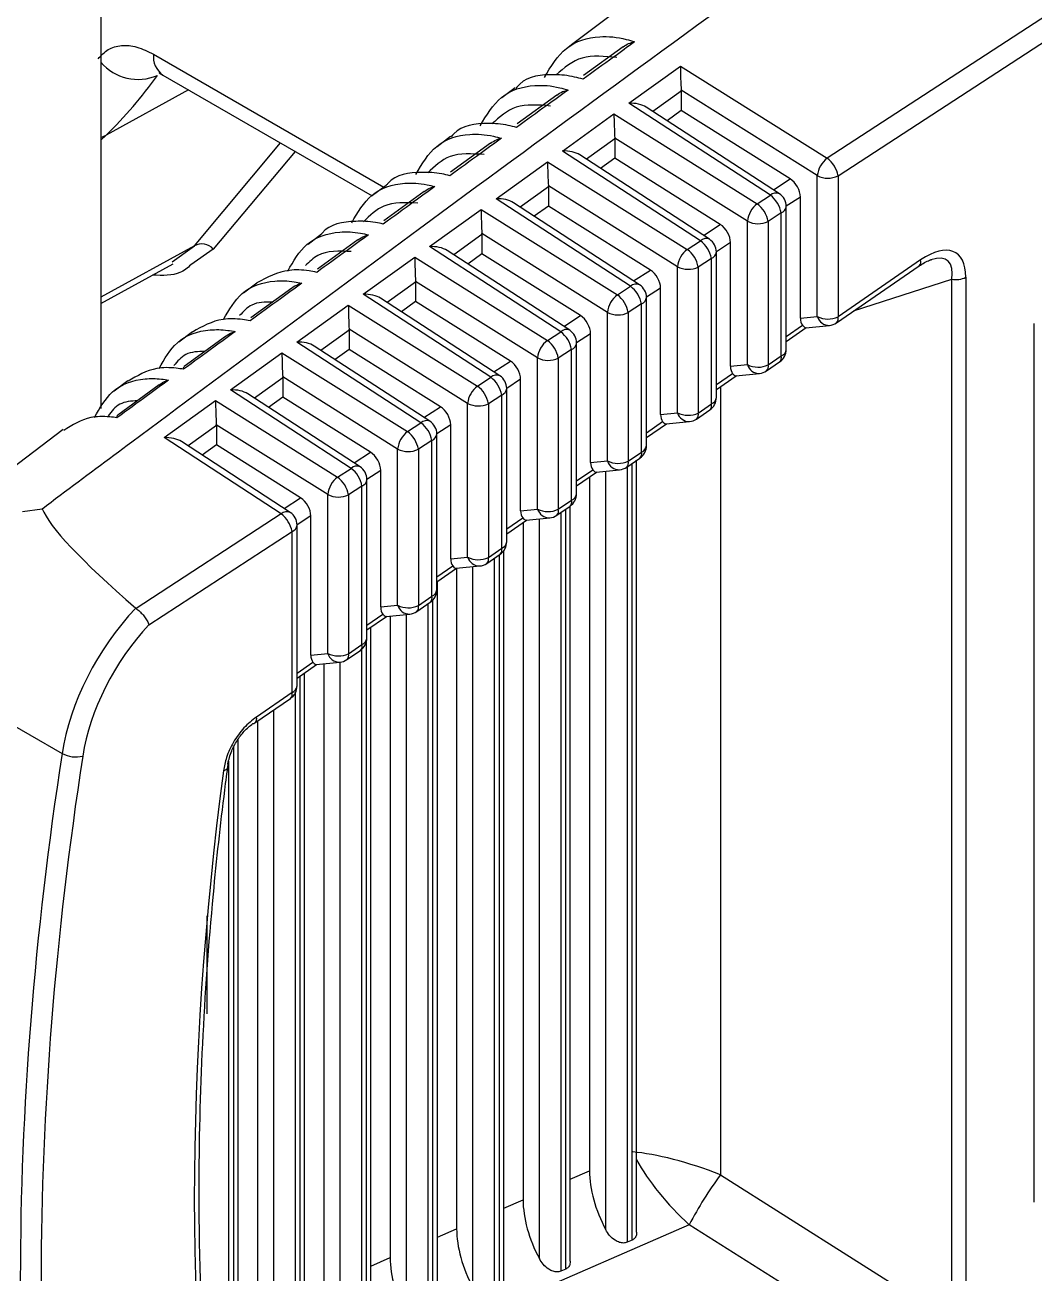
# Model space of a CAD drawing. Extents: x 17.3 to 113.1, y 4.8 to 84.5.
# Drawn here: x 23.434 to 24.1, y 64.132 to 64.956 of the extents above; entities that cross this region are included whole.
import ezdxf

# ---------------------------------------------------------------- set-up
doc = ezdxf.new("R2010")
doc.units = 0
doc.header["$MEASUREMENT"] = 0
doc.layers.add('OBJECT', color=7, linetype='CONTINUOUS')

msp = doc.modelspace()

# ---------------------------------------------------------------- linework, layer by layer
at = {"layer": 'OBJECT'}
for p, q in [((23.48414, 66.94334), (23.48414, 64.70247)), ((24.2678, 65.06562), (23.96366, 64.86763)), ((23.97084, 64.85595), (24.27517, 65.05407)), ((23.82896, 64.94113), (23.80282, 64.9222)), ((23.51891, 64.93627), (23.67087, 64.84855)), ((23.52513, 64.92254), (23.6632, 64.84283)), ((23.83271, 64.90393), (23.86671, 64.92837)), ((23.86671, 64.92837), (23.96366, 64.86763)), ((23.54203, 64.91278), (23.48759, 64.88287)), ((23.75765, 64.91418), (23.74882, 64.9075)), ((23.78518, 64.90934), (23.75889, 64.89029)), ((23.86726, 64.91187), (23.84861, 64.89845)), ((23.95714, 64.85613), (23.86724, 64.91245)), ((23.86726, 64.91187), (23.86726, 64.89911)), ((23.78887, 64.8724), (23.82287, 64.89685)), ((23.82287, 64.89685), (23.91749, 64.83757)), ((23.92612, 64.84319), (23.83271, 64.90393)), ((23.93207, 64.84419), (23.84421, 64.90131)), ((23.86726, 64.89911), (23.85793, 64.89239)), ((23.93926, 64.854), (23.86726, 64.89911)), ((23.48414, 64.88136), (23.48759, 64.88287)), ((23.48414, 64.87954), (23.48759, 64.88287)), ((23.71504, 64.88195), (23.70618, 64.87525)), ((23.82342, 64.88034), (23.80477, 64.86693)), ((23.91097, 64.82607), (23.8234, 64.88093)), ((23.82342, 64.88034), (23.82342, 64.86758)), ((23.54589, 64.80979), (23.60267, 64.87777)), ((23.61243, 64.87214), (23.55836, 64.80768)), ((23.74142, 64.87752), (23.71497, 64.85835)), ((23.87999, 64.81316), (23.78887, 64.8724)), ((23.74503, 64.84088), (23.77903, 64.86532)), ((23.77903, 64.86532), (23.87131, 64.8075)), ((23.88593, 64.81416), (23.80037, 64.86979)), ((23.82342, 64.86758), (23.81409, 64.86087)), ((23.89308, 64.82394), (23.82342, 64.86758)), ((23.95714, 64.76319), (23.95714, 64.85613)), ((23.97084, 64.85595), (23.97084, 64.76301)), ((23.67244, 64.84973), (23.66354, 64.843)), ((23.77958, 64.84882), (23.76093, 64.8354)), ((23.86479, 64.796), (23.77956, 64.8494)), ((23.77958, 64.84882), (23.77958, 64.83606)), ((23.92813, 64.84675), (23.93926, 64.854)), ((23.69765, 64.84568), (23.67104, 64.82637)), ((23.83386, 64.78312), (23.74503, 64.84088)), ((23.91749, 64.83757), (23.92612, 64.84319)), ((23.94599, 64.84203), (23.93661, 64.83593)), ((23.94599, 64.76207), (23.94599, 64.84203)), ((23.70119, 64.80935), (23.73519, 64.8338)), ((23.73519, 64.8338), (23.82513, 64.77744)), ((23.8398, 64.78412), (23.75653, 64.83826)), ((23.77958, 64.83606), (23.77025, 64.82934)), ((23.84691, 64.79387), (23.77958, 64.83606)), ((23.9333, 64.83151), (23.92467, 64.82589)), ((23.9333, 64.7372), (23.9333, 64.83151)), ((23.93661, 64.74149), (23.93661, 64.83581)), ((23.88199, 64.81672), (23.89308, 64.82394)), ((23.91097, 64.73143), (23.91097, 64.82607)), ((23.92467, 64.82589), (23.92467, 64.73126)), ((23.62983, 64.81751), (23.6209, 64.81075)), ((23.73574, 64.81729), (23.71709, 64.80388)), ((23.81861, 64.76594), (23.73572, 64.81788)), ((23.73574, 64.81729), (23.73574, 64.80453)), ((23.54589, 64.80979), (23.48414, 64.77585)), ((23.5312, 64.79931), (23.54589, 64.80979)), ((23.55836, 64.80768), (23.54357, 64.79725)), ((23.65389, 64.81381), (23.6271, 64.79436)), ((23.78772, 64.75309), (23.70119, 64.80935)), ((23.79366, 64.75409), (23.71269, 64.80674)), ((23.87131, 64.8075), (23.87999, 64.81316)), ((23.89981, 64.81197), (23.89048, 64.80589)), ((23.89048, 64.70976), (23.89048, 64.80577)), ((23.89981, 64.73032), (23.89981, 64.81197)), ((23.48414, 64.7717), (23.53198, 64.79797)), ((23.65735, 64.77783), (23.69135, 64.80227)), ((23.69135, 64.80227), (23.77896, 64.74738)), ((23.73574, 64.80453), (23.72641, 64.79782)), ((23.80073, 64.76381), (23.73574, 64.80453)), ((23.88717, 64.80148), (23.87849, 64.79583)), ((23.88717, 64.70547), (23.88717, 64.80148)), ((24.02535, 64.8005), (23.97084, 64.76301)), ((23.83586, 64.78668), (23.84691, 64.79387)), ((23.86479, 64.69967), (23.86479, 64.796)), ((23.87849, 64.79583), (23.87849, 64.6995)), ((23.96982, 64.75907), (24.02433, 64.79655)), ((24.02424, 64.7965), (24.02433, 64.79655)), ((23.58722, 64.78528), (23.57825, 64.7785)), ((23.61012, 64.78191), (23.58317, 64.76232)), ((23.6919, 64.78577), (23.67325, 64.77235)), ((23.77244, 64.73588), (23.69188, 64.78635)), ((23.6919, 64.78577), (23.6919, 64.77301)), ((23.82513, 64.77744), (23.83386, 64.78312)), ((23.85363, 64.78191), (23.84435, 64.77586)), ((23.85363, 64.69856), (23.85363, 64.78191)), ((23.98111, 64.76683), (24.04591, 64.78777)), ((24.04591, 64.1003), (24.04591, 64.78777)), ((24.05519, 64.78905), (24.05519, 64.10158)), ((23.74159, 64.72306), (23.65735, 64.77783)), ((23.74753, 64.72406), (23.66885, 64.77522)), ((23.6919, 64.77301), (23.68257, 64.7663)), ((23.75455, 64.73375), (23.6919, 64.77301)), ((23.84435, 64.67803), (23.84435, 64.77574)), ((23.61351, 64.7463), (23.64751, 64.77075)), ((23.64751, 64.77075), (23.73278, 64.71732)), ((23.81861, 64.66792), (23.81861, 64.76594)), ((23.84103, 64.77145), (23.83231, 64.76577)), ((23.83231, 64.76577), (23.83231, 64.66774)), ((23.84103, 64.67374), (23.84103, 64.77145)), ((23.78973, 64.75665), (23.80073, 64.76381)), ((23.93661, 64.74998), (23.94736, 64.75737)), ((23.94599, 64.76207), (23.95714, 64.76319)), ((23.94963, 64.75581), (23.96515, 64.75736)), ((24.10022, 64.17884), (24.10022, 64.75857)), ((23.54458, 64.75304), (23.53561, 64.74625)), ((23.56636, 64.74998), (23.53923, 64.73023)), ((23.64806, 64.75424), (23.62941, 64.74083)), ((23.72626, 64.70582), (23.64804, 64.75483)), ((23.64806, 64.75424), (23.64806, 64.74148)), ((23.77896, 64.74738), (23.78772, 64.75309)), ((23.80746, 64.75184), (23.79821, 64.74583)), ((23.80746, 64.6668), (23.80746, 64.75184)), ((23.93661, 64.74673), (23.94984, 64.75583)), ((23.69545, 64.69302), (23.61351, 64.7463)), ((23.70139, 64.69402), (23.62501, 64.74369)), ((23.64806, 64.74148), (23.63872, 64.73477)), ((23.70838, 64.70369), (23.64806, 64.74148)), ((23.7949, 64.74141), (23.78614, 64.73571)), ((23.7949, 64.64201), (23.7949, 64.74141)), ((23.79821, 64.6463), (23.79821, 64.74571)), ((23.56967, 64.71478), (23.60367, 64.73922)), ((23.60367, 64.73922), (23.6866, 64.68726)), ((23.74359, 64.72662), (23.75455, 64.73375)), ((23.77244, 64.63616), (23.77244, 64.73588)), ((23.78614, 64.73571), (23.78614, 64.63598)), ((23.92364, 64.72731), (23.93228, 64.73325)), ((23.92467, 64.73126), (23.9333, 64.7372)), ((23.68008, 64.67576), (23.6042, 64.7233)), ((23.89048, 64.71825), (23.90119, 64.72561)), ((23.89048, 64.715), (23.90366, 64.72407)), ((23.89981, 64.73032), (23.91097, 64.73143)), ((23.90345, 64.72405), (23.91897, 64.7256)), ((23.50195, 64.72079), (23.49296, 64.71399)), ((23.52261, 64.71801), (23.49528, 64.69812)), ((23.60422, 64.72272), (23.58557, 64.70931)), ((23.60422, 64.72272), (23.60422, 64.70996)), ((23.73278, 64.71732), (23.74159, 64.72306)), ((23.76128, 64.72178), (23.75208, 64.71579)), ((23.75208, 64.61457), (23.75208, 64.71567)), ((23.76128, 64.63504), (23.76128, 64.72178)), ((23.89321, 64.71688), (23.89321, 64.19687)), ((23.52583, 64.68325), (23.55982, 64.7077)), ((23.55982, 64.7077), (23.64043, 64.6572)), ((23.64932, 64.66299), (23.56967, 64.71478)), ((23.65526, 64.66399), (23.58117, 64.71217)), ((23.60422, 64.70996), (23.59488, 64.70325)), ((23.6622, 64.67363), (23.60422, 64.70996)), ((23.74877, 64.71138), (23.73996, 64.70565)), ((23.74877, 64.61028), (23.74877, 64.71138)), ((23.69746, 64.69658), (23.70838, 64.70369)), ((23.72626, 64.6044), (23.72626, 64.70582)), ((23.73996, 64.70565), (23.73996, 64.60423)), ((23.85363, 64.69856), (23.86479, 64.69967)), ((23.87747, 64.69555), (23.88615, 64.70152)), ((23.87849, 64.6995), (23.88717, 64.70547)), ((23.56038, 64.69119), (23.54173, 64.67778)), ((23.63391, 64.6457), (23.56036, 64.69178)), ((23.56038, 64.69119), (23.56038, 64.67843)), ((23.6866, 64.68726), (23.69545, 64.69302)), ((23.7151, 64.69172), (23.70594, 64.68576)), ((23.7151, 64.60329), (23.7151, 64.69172)), ((23.84435, 64.68652), (23.85501, 64.69385)), ((23.84435, 64.68328), (23.85749, 64.69231)), ((23.85728, 64.69229), (23.87279, 64.69384)), ((23.45931, 64.68854), (23.38049, 64.62893)), ((23.60318, 64.63296), (23.52583, 64.68325)), ((23.70594, 64.58285), (23.70594, 64.68564)), ((23.60913, 64.63396), (23.53732, 64.68064)), ((23.56038, 64.67843), (23.55104, 64.67172)), ((23.61602, 64.64357), (23.56038, 64.67843)), ((23.68008, 64.57264), (23.68008, 64.67576)), ((23.70263, 64.68135), (23.69378, 64.67559)), ((23.69378, 64.67559), (23.69378, 64.57247)), ((23.70263, 64.57855), (23.70263, 64.68135)), ((23.65132, 64.66655), (23.6622, 64.67363)), ((23.80746, 64.6668), (23.81861, 64.66792)), ((23.83129, 64.66379), (23.84001, 64.66979)), ((23.83231, 64.66774), (23.84103, 64.67374)), ((23.83491, 64.15374), (23.83491, 64.66628)), ((23.83784, 64.15902), (23.83784, 64.66829)), ((23.64043, 64.6572), (23.64932, 64.66299)), ((23.66893, 64.66166), (23.65981, 64.65573)), ((23.66893, 64.57153), (23.66893, 64.66166)), ((23.79821, 64.65479), (23.80883, 64.6621)), ((23.79821, 64.65155), (23.81131, 64.66055)), ((23.80671, 64.65739), (23.80671, 64.19945)), ((23.8111, 64.66053), (23.82662, 64.66208)), ((23.81748, 64.16061), (23.81748, 64.66117)), ((23.83156, 64.66398), (23.83156, 64.15228)), ((23.6565, 64.65131), (23.6476, 64.64552)), ((23.6565, 64.54683), (23.6565, 64.65131)), ((23.65981, 64.55112), (23.65981, 64.65561)), ((23.60519, 64.63652), (23.61602, 64.64357)), ((23.63391, 64.54088), (23.63391, 64.6457)), ((23.6476, 64.64552), (23.6476, 64.54071)), ((23.78614, 64.63598), (23.7949, 64.64201)), ((23.43249, 64.63444), (23.44539, 64.63638)), ((23.60318, 64.63296), (23.50738, 64.57059)), ((23.76128, 64.63504), (23.77244, 64.63616)), ((23.78511, 64.63204), (23.79388, 64.63806)), ((23.78772, 64.63382), (23.78772, 64.13318)), ((23.79107, 64.13464), (23.79107, 64.63613)), ((23.79399, 64.13993), (23.79399, 64.63814)), ((23.62275, 64.6316), (23.61367, 64.62569)), ((23.61367, 64.51939), (23.61367, 64.62557)), ((23.62275, 64.53977), (23.62275, 64.6316)), ((23.75208, 64.62306), (23.76266, 64.63034)), ((23.75208, 64.61982), (23.76513, 64.6288)), ((23.76287, 64.62724), (23.76287, 64.18036)), ((23.76492, 64.62878), (23.78044, 64.63032)), ((23.77364, 64.14151), (23.77364, 64.62965)), ((23.51583, 64.55974), (23.61036, 64.62128)), ((23.61036, 64.5151), (23.61036, 64.62128)), ((23.73996, 64.60423), (23.74877, 64.61028)), ((23.75015, 64.12084), (23.75015, 64.60868)), ((23.7151, 64.60329), (23.72626, 64.6044)), ((23.73894, 64.60028), (23.74774, 64.60633)), ((23.74387, 64.60367), (23.74387, 64.11409)), ((23.74722, 64.11555), (23.74722, 64.60598)), ((23.70594, 64.59133), (23.71648, 64.59858)), ((23.70594, 64.58809), (23.71895, 64.59704)), ((23.71875, 64.59702), (23.73426, 64.59857)), ((23.71903, 64.59705), (23.71903, 64.16127)), ((23.72979, 64.12242), (23.72979, 64.59812)), ((23.70631, 64.10174), (23.70631, 64.58834)), ((23.69378, 64.57247), (23.70263, 64.57855)), ((23.70338, 64.09646), (23.70338, 64.57616)), ((23.50738, 64.57059), (23.50716, 64.57077)), ((23.65981, 64.55961), (23.6703, 64.56682)), ((23.66893, 64.57153), (23.68008, 64.57264)), ((23.67257, 64.56526), (23.68809, 64.56681)), ((23.69276, 64.56852), (23.70161, 64.57461)), ((23.70003, 64.57352), (23.70003, 64.095)), ((23.65981, 64.55636), (23.67278, 64.56528)), ((23.67519, 64.56552), (23.67519, 64.14218)), ((23.68595, 64.10333), (23.68595, 64.5666)), ((23.66247, 64.08265), (23.66247, 64.55819)), ((23.64658, 64.53676), (23.65548, 64.54288)), ((23.6476, 64.54071), (23.6565, 64.54683)), ((23.65619, 64.54342), (23.65619, 64.07591)), ((23.65954, 64.07737), (23.65954, 64.54883)), ((23.61367, 64.52788), (23.62413, 64.53507)), ((23.62275, 64.53977), (23.63391, 64.54088)), ((23.62639, 64.5335), (23.64191, 64.53505)), ((23.63135, 64.534), (23.63135, 64.12308)), ((23.64211, 64.08424), (23.64211, 64.53507)), ((23.61367, 64.52463), (23.6266, 64.53352)), ((23.6157, 64.05827), (23.6157, 64.52603)), ((23.61863, 64.06356), (23.61863, 64.52804)), ((23.3733, 64.52409), (23.45855, 64.47488)), ((23.58582, 64.49497), (23.60934, 64.51115)), ((23.61036, 64.5151), (23.58684, 64.49892)), ((23.61235, 64.51442), (23.61235, 64.05681)), ((23.59827, 64.06514), (23.59827, 64.50354)), ((23.58751, 64.49614), (23.58751, 64.10399)), ((23.57186, 64.03918), (23.57186, 64.47909)), ((23.57479, 64.04447), (23.57479, 64.48426)), ((23.56851, 64.46976), (23.56851, 64.03772)), ((23.55443, 64.30316), (23.55443, 64.36762)), ((23.79399, 64.19391), (23.80671, 64.19945)), ((23.89321, 64.19687), (24.04591, 64.1003)), ((23.75015, 64.17482), (23.76287, 64.18036)), ((23.8726, 64.16392), (23.55815, 64.02697)), ((24.02294, 64.06883), (23.8726, 64.16392)), ((23.70631, 64.15573), (23.71903, 64.16127)), ((23.83491, 64.15374), (23.83156, 64.15228)), ((23.66247, 64.13664), (23.67519, 64.14218)), ((23.79107, 64.13464), (23.78772, 64.13318))]:
    msp.add_line(p, q, dxfattribs=at)
at = {"layer": 'OBJECT', "flags": 128}
msp.add_lwpolyline([(23.56509, 64.46338), (23.56604, 64.46377), (23.56684, 64.46423), (23.56748, 64.46476), (23.56795, 64.46535), (23.56823, 64.46598), (23.56834, 64.46663), (23.56826, 64.46731), (23.56799, 64.468)], dxfattribs=at)
at = {"layer": 'OBJECT'}
for centre, radius, start, end in [((23.50873, 64.95199), 0.03235, 220.51695, 293.12435), ((23.53323, 64.93448), 0.01443, 172.85696, 235.83082), ((23.29257, 65.08476), 0.2807, 314.00793, 324.61972), ((23.97351, 64.85445), 0.01645, 126.76376, 174.14486), ((23.95265, 64.85281), 0.01846, 9.79933, 53.37641), ((23.96417, 64.86995), 0.0155, 243.05411, 295.48896), ((23.92981, 64.83942), 0.00527, 64.69447, 134.42262), ((23.91511, 64.82837), 0.01846, 9.79916, 53.37754), ((23.92661, 64.83581), 0.01, 0, 56.96766), ((23.92733, 64.82439), 0.01645, 126.76691, 174.14377), ((23.90647, 64.82275), 0.01846, 9.79916, 53.37754), ((23.93148, 64.83635), 0.00517, 290.70233, 353.98514), ((23.91799, 64.83989), 0.0155, 243.05452, 295.49006), ((23.88368, 64.80939), 0.00527, 64.69222, 134.42777), ((23.88048, 64.80577), 0.01, 0, 56.96766), ((23.55081, 64.80096), 0.0101, 41.6559, 119.13682), ((23.88116, 64.79433), 0.01645, 126.76361, 174.14604), ((23.86029, 64.79269), 0.01846, 9.8011, 53.37359), ((23.86898, 64.79834), 0.01846, 9.79925, 53.37545), ((23.88534, 64.80631), 0.00516, 290.68559, 354.00188), ((24.02161, 64.79936), 0.00391, 314.04048, 16.9415), ((23.87182, 64.80983), 0.0155, 243.05493, 295.48814), ((23.83754, 64.77936), 0.00527, 64.68596, 134.42954), ((23.82284, 64.7683), 0.01846, 9.80052, 53.37418), ((23.83435, 64.77574), 0.01, 0, 56.96766), ((24.04851, 64.80318), 0.01563, 260.4517, 295.31516), ((23.83498, 64.76427), 0.01645, 126.76503, 174.14565), ((23.81412, 64.76263), 0.01846, 9.79916, 53.37754), ((23.83921, 64.77628), 0.00516, 290.68559, 354.00188), ((23.82564, 64.77976), 0.0155, 243.05452, 295.49006), ((23.96417, 64.77701), 0.0155, 243.05411, 295.48896), ((23.96501, 64.76557), 0.00822, 196.86444, 270.9585), ((23.96415, 64.76731), 0.01, 275.70072, 304.51809), ((23.9671, 64.76188), 0.00391, 314.03896, 16.94302), ((23.79141, 64.74932), 0.00527, 64.69944, 134.42214), ((23.77671, 64.73827), 0.01846, 9.79789, 53.37881), ((23.78821, 64.74571), 0.01, 0, 56.96766), ((23.7888, 64.7342), 0.01645, 126.76534, 174.14534), ((23.76794, 64.73257), 0.01846, 9.80102, 53.37416), ((23.79308, 64.74624), 0.00516, 290.6858, 354.0036), ((23.92661, 64.74149), 0.01, 304.51809, 0), ((23.93162, 64.74192), 0.00502, 289.64425, 355.04322), ((23.77946, 64.7497), 0.0155, 243.05525, 295.48782), ((23.92956, 64.73606), 0.00391, 314.04084, 16.93635), ((23.74528, 64.71929), 0.00527, 64.694, 134.42149), ((23.74208, 64.71567), 0.01, 0, 56.96766), ((23.91799, 64.74525), 0.0155, 243.05452, 295.49006), ((23.91883, 64.73382), 0.00822, 196.86864, 270.95444), ((23.91798, 64.73555), 0.01, 275.70072, 304.51809), ((23.92093, 64.73012), 0.00391, 314.03475, 16.94243), ((23.74263, 64.70414), 0.01645, 126.76419, 174.14545), ((23.72177, 64.70251), 0.01846, 9.79916, 53.37754), ((23.73057, 64.70824), 0.01846, 9.80052, 53.37418), ((23.74694, 64.71621), 0.00517, 290.70233, 353.98514), ((23.88048, 64.70976), 0.01, 304.51809, 0), ((23.88548, 64.71019), 0.00501, 289.6265, 355.06097), ((23.73329, 64.71964), 0.0155, 243.054, 295.4901), ((23.87182, 64.71349), 0.0155, 243.05493, 295.48814), ((23.87266, 64.70206), 0.00822, 196.86757, 270.95537), ((23.87475, 64.69836), 0.00391, 314.04048, 16.9415), ((23.88343, 64.70433), 0.00391, 314.0397, 16.94397), ((23.69914, 64.68926), 0.00527, 64.69025, 134.42974), ((23.68444, 64.67821), 0.01846, 9.79925, 53.37545), ((23.69594, 64.68564), 0.01, 0, 56.96766), ((23.8718, 64.70379), 0.01, 275.70072, 304.51809), ((23.69645, 64.67408), 0.01645, 126.76534, 174.14534), ((23.67559, 64.67244), 0.01846, 9.80158, 53.3736), ((23.70081, 64.68618), 0.00516, 290.68559, 354.00188), ((23.68711, 64.68958), 0.0155, 243.05525, 295.48782), ((23.83435, 64.67803), 0.01, 304.51809, 0), ((23.83935, 64.67846), 0.00501, 289.62393, 355.06353), ((23.82564, 64.68174), 0.0155, 243.05452, 295.49006), ((23.82648, 64.6703), 0.00822, 196.86749, 270.9553), ((23.82857, 64.6666), 0.00391, 314.0429, 16.93428), ((23.8373, 64.6726), 0.00391, 314.03684, 16.94515), ((23.65301, 64.65922), 0.00527, 64.69514, 134.42194), ((23.6383, 64.64817), 0.01846, 9.80394, 53.37276), ((23.64981, 64.65561), 0.01, 0, 56.96766), ((23.82562, 64.67203), 0.01, 275.70072, 304.51809), ((23.65027, 64.64402), 0.01645, 126.76419, 174.14545), ((23.62941, 64.64238), 0.01846, 9.79789, 53.37881), ((23.65467, 64.65615), 0.00516, 290.68716, 354.00223), ((23.64093, 64.65952), 0.0155, 243.05481, 295.48928), ((23.78821, 64.6463), 0.01, 304.51809, 0), ((23.79116, 64.64087), 0.00391, 314.04241, 16.93477), ((23.79322, 64.64673), 0.00501, 289.62555, 355.06384), ((23.60691, 64.62897), 0.00546, 66.06999, 133.05159), ((23.59217, 64.61814), 0.01846, 9.79916, 53.37754), ((23.60367, 64.62557), 0.01, 0, 56.96766), ((23.77946, 64.64998), 0.0155, 243.05525, 295.48782), ((23.7803, 64.63854), 0.00822, 196.86757, 270.95537), ((23.7824, 64.63484), 0.00391, 314.04048, 16.9415), ((23.60854, 64.62611), 0.00517, 290.70233, 353.98514), ((23.77945, 64.64027), 0.01, 275.70072, 304.51809), ((23.74208, 64.61457), 0.01, 304.51809, 0), ((23.74503, 64.60914), 0.00391, 314.04084, 16.93635), ((23.74708, 64.61501), 0.00502, 289.64425, 355.04322), ((23.73329, 64.61822), 0.0155, 243.054, 295.4901), ((23.73413, 64.60678), 0.00822, 196.86629, 270.95665), ((23.73327, 64.60852), 0.01, 275.70072, 304.51809), ((23.73622, 64.60309), 0.00391, 314.0429, 16.93428), ((23.69594, 64.58285), 0.01, 304.51809, 0), ((23.69889, 64.57742), 0.00391, 314.03841, 16.94357), ((23.70095, 64.58328), 0.00501, 289.6265, 355.06097), ((23.68711, 64.58646), 0.0155, 243.05525, 295.48782), ((23.68795, 64.57503), 0.00822, 196.86933, 270.95361), ((23.68709, 64.57676), 0.01, 275.70072, 304.51809), ((23.69004, 64.57133), 0.00391, 314.04048, 16.9415), ((23.64981, 64.55112), 0.01, 304.51809, 0), ((23.65481, 64.55155), 0.00501, 289.62555, 355.06384), ((23.65276, 64.54569), 0.00391, 314.04284, 16.93434), ((23.64093, 64.5547), 0.0155, 243.05481, 295.48928), ((23.64177, 64.54327), 0.00822, 196.86629, 270.95665), ((23.64092, 64.545), 0.01, 275.70072, 304.51809), ((23.64387, 64.53957), 0.00391, 314.0429, 16.93428), ((23.60367, 64.51939), 0.01, 304.51809, 0), ((23.60854, 64.51993), 0.00517, 290.70233, 353.98514), ((23.60662, 64.51396), 0.00391, 314.04241, 16.93477), ((23.58452, 64.49691), 0.00233, 267.71363, 303.71129), ((23.5831, 64.49778), 0.00391, 314.0429, 16.93428), ((23.46758, 64.49116), 0.01861, 240.9942, 284.36426), ((24.10043, 64.04435), 0.2573, 143.64575, 152.30936)]:
    msp.add_arc(centre, radius, start, end, dxfattribs=at)
for centre, major_axis, ratio, start_param, end_param in [((23.8672, 64.92099), (-0.00038, 0.01204), 0.026825, 0.909765, 2.358101), ((23.86013, 64.9159), (-0.00502, 0.00868), 0.583023, 3.930752, 4.000853), ((23.82336, 64.88946), (-0.00038, 0.01204), 0.026825, 0.909765, 2.358101), ((23.8332, 64.89654), (0.01403, 0.00033), 0.527029, 0.656435, 1.593412), ((23.81629, 64.88438), (-0.00502, 0.00868), 0.583023, 3.930752, 4.000853), ((23.78936, 64.86502), (0.01403, 0.00033), 0.527029, 0.656435, 1.593412), ((23.77952, 64.85794), (-0.00038, 0.01204), 0.026825, 0.909765, 2.358101), ((23.77245, 64.85285), (-0.00502, 0.00868), 0.583023, 3.930752, 4.000853), ((23.93884, 64.84602), (-0.00503, 0.00865), 0.586689, 3.931682, 5.443764), ((23.74552, 64.83349), (0.01403, 0.00033), 0.527029, 0.656435, 1.593412), ((23.73568, 64.82641), (-0.00038, 0.01204), 0.026825, 0.909765, 2.358101), ((23.89266, 64.81596), (-0.00503, 0.00865), 0.586689, 3.931682, 5.443764), ((23.72861, 64.82133), (-0.00502, 0.00868), 0.583023, 3.930752, 4.000853), ((23.70168, 64.80197), (0.01403, 0.00033), 0.527029, 0.656435, 1.593412), ((24.01972, 64.75863), (0.02883, 0.04658), 0.44344, 5.661566, 7.073092), ((23.69184, 64.79489), (-0.00038, 0.01204), 0.026825, 0.909765, 2.358101), ((24.01303, 64.76293), (0.03016, 0.037), 0.376374, 5.707099, 6.809954), ((23.84649, 64.7859), (-0.00503, 0.00865), 0.586689, 3.931682, 5.443764), ((23.68477, 64.7898), (-0.00502, 0.00868), 0.583023, 3.930752, 4.000853), ((23.65784, 64.77044), (0.01403, 0.00033), 0.527029, 0.656435, 1.593412), ((23.648, 64.76336), (-0.00038, 0.01204), 0.026825, 0.909765, 2.358101), ((23.80031, 64.75584), (-0.00503, 0.00865), 0.586689, 3.931682, 5.443764), ((23.95343, 64.76624), (0.00469, 0.00996), 0.580588, 2.252663, 2.870395), ((23.94629, 64.76552), (-0.00354, 0.00967), 0.277978, 2.464247, 3.212889), ((23.64093, 64.75828), (-0.00502, 0.00868), 0.583023, 3.930752, 4.000853), ((23.614, 64.73892), (0.01403, 0.00033), 0.527029, 0.656435, 1.593412), ((23.60416, 64.73184), (-0.00038, 0.01204), 0.026825, 0.909765, 2.358101), ((23.75413, 64.72578), (-0.00503, 0.00865), 0.586689, 3.931682, 5.443764), ((23.59708, 64.72675), (-0.00502, 0.00868), 0.583023, 3.930752, 4.000853), ((23.90726, 64.73448), (0.00469, 0.00996), 0.580588, 2.252663, 2.870395), ((23.90011, 64.73377), (-0.00354, 0.00967), 0.277978, 2.464247, 3.212889), ((23.56032, 64.70031), (-0.00038, 0.01204), 0.026825, 0.909765, 2.358101), ((23.57016, 64.70739), (0.01403, 0.00033), 0.527029, 0.656435, 1.593412), ((23.70796, 64.69572), (-0.00503, 0.00865), 0.586689, 3.931682, 5.443764), ((23.86108, 64.70272), (0.00469, 0.00996), 0.580588, 2.252663, 2.870395), ((23.55324, 64.69523), (-0.00502, 0.00868), 0.583023, 3.930752, 4.000853), ((23.85394, 64.70201), (-0.00354, 0.00967), 0.277978, 2.464247, 3.212889), ((23.52632, 64.67587), (0.01403, 0.00033), 0.527029, 0.656435, 1.593412), ((23.66178, 64.66565), (-0.00503, 0.00865), 0.586689, 3.931682, 5.443764), ((23.8149, 64.67096), (0.00469, 0.00996), 0.580588, 2.252663, 2.870395), ((23.80776, 64.67025), (-0.00354, 0.00967), 0.277978, 2.464247, 3.212889), ((23.6156, 64.63559), (-0.00503, 0.00865), 0.586689, 3.931682, 5.443764), ((25.07584, 63.61988), (1.6308, -1.02452), 0.0499, 3.210425, 3.451538), ((23.76873, 64.6392), (0.00469, 0.00996), 0.580588, 2.252663, 2.870395), ((23.76158, 64.63849), (-0.00354, 0.00967), 0.277978, 2.464247, 3.212889), ((23.72255, 64.60745), (0.00469, 0.00996), 0.580588, 2.252663, 2.870395), ((23.71541, 64.60673), (-0.00354, 0.00967), 0.277978, 2.464247, 3.212889), ((23.54604, 64.50302), (0.06455, 0.10125), 0.604584, 1.264376, 2.200997), ((23.67637, 64.57569), (0.00469, 0.00996), 0.580588, 2.252663, 2.870395), ((23.66923, 64.57498), (-0.00354, 0.00967), 0.277978, 2.464247, 3.212889), ((23.55273, 64.49873), (0.05957, 0.09257), 0.606975, 1.282137, 2.203671), ((23.6302, 64.54393), (0.00469, 0.00996), 0.580588, 2.252663, 2.870395), ((23.62305, 64.54322), (-0.00354, 0.00967), 0.277978, 2.464247, 3.212889), ((25.10559, 64.99864), (1.21808, 1.89372), 0.606848, 2.203527, 2.567035), ((25.11228, 64.99435), (1.2131, 1.88504), 0.606975, 2.203671, 2.567179), ((25.16153, 65.01993), (1.17592, 1.82549), 0.606958, 2.231413, 2.540442), ((23.87768, 64.18739), (0.05982, -0.02069), 0.225528, 1.386846, 2.434043), ((23.87768, 64.18739), (-0.04394, 0.04585), 0.320773, 0.858748, 1.783948), ((23.84951, 64.17512), (-0.03018, 0.05215), 0.581784, 0.788082, 1.513013), ((23.80567, 64.15603), (-0.03018, 0.05215), 0.581784, 0.788082, 1.513013), ((23.76183, 64.13694), (-0.03018, 0.05215), 0.581784, 0.788082, 1.513013), ((23.71799, 64.11785), (-0.03018, 0.05215), 0.581784, 0.788082, 1.513013)]:
    msp.add_ellipse(centre, major_axis=major_axis, ratio=ratio, start_param=start_param, end_param=end_param, dxfattribs=at)
for points, knots in [([(24.07354, 65.15234), (24.01691, 65.10983), (23.92266, 65.03909), (23.82888, 64.96808), (23.79145, 64.93974)], [0, 0, 0, 0, 0.600831, 1, 1, 1, 1]), ([(23.44539, 64.63638), (23.44933, 64.63932), (23.46905, 64.65402), (23.55193, 64.71572), (23.71157, 64.83436), (23.85698, 64.9403), (23.93849, 64.99968)], [0, 0, 0, 0, 0.024148, 0.120739, 0.507103, 1, 1, 1, 1]), ([(23.77693, 64.92093), (23.78126, 64.92813), (23.78994, 64.94253), (23.81033, 64.94896), (23.82667, 64.94748), (23.83469, 64.945), (23.83654, 64.94442)], [0, 0, 0, 0, 0.347934, 0.696161, 0.929831, 1, 1, 1, 1]), ([(23.48227, 64.93312), (23.48436, 64.93544), (23.48854, 64.94008), (23.49758, 64.94249), (23.50784, 64.9417), (23.51522, 64.93808), (23.51891, 64.93627)], [0, 0, 0, 0, 0.250003, 0.499813, 0.750165, 1, 1, 1, 1]), ([(23.83654, 64.94442), (23.83186, 64.94103), (23.8205, 64.93282), (23.80914, 64.9246), (23.80247, 64.91977)], [0, 0, 0, 0, 0.412558, 1, 1, 1, 1]), ([(23.82896, 64.94113), (23.83011, 64.94191), (23.83234, 64.94341), (23.83513, 64.94415), (23.8365, 64.94442), (23.83654, 64.94442)], [0, 0, 0, 0, 0.510414, 0.984867, 1, 1, 1, 1]), ([(23.82483, 64.93404), (23.81677, 64.93487), (23.80083, 64.93652), (23.79002, 64.92722), (23.78468, 64.92262)], [0, 0, 0, 0, 0.505911, 1, 1, 1, 1]), ([(23.52253, 64.92414), (23.52257, 64.92404), (23.52266, 64.92382), (23.52426, 64.92299), (23.52513, 64.92253)], [0, 0, 0, 0, 0.454906, 1, 1, 1, 1]), ([(23.80247, 64.91977), (23.80061, 64.92029), (23.79412, 64.92211), (23.77927, 64.92339), (23.76494, 64.92182), (23.75891, 64.91469), (23.75806, 64.91369)], [0, 0, 0, 0, 0.107573, 0.37584, 0.912504, 1, 1, 1, 1]), ([(23.73448, 64.88892), (23.73869, 64.89598), (23.74722, 64.91027), (23.76717, 64.91663), (23.78312, 64.91538), (23.79078, 64.91316), (23.7926, 64.91263)], [0, 0, 0, 0, 0.347004, 0.702515, 0.929456, 1, 1, 1, 1]), ([(23.7926, 64.91263), (23.78791, 64.90924), (23.77655, 64.90101), (23.76519, 64.89279), (23.75852, 64.88795)], [0, 0, 0, 0, 0.412524, 1, 1, 1, 1]), ([(23.78518, 64.90935), (23.78639, 64.91016), (23.78858, 64.91163), (23.7913, 64.91237), (23.79255, 64.91262), (23.7926, 64.91263)], [0, 0, 0, 0, 0.543276, 0.984567, 1, 1, 1, 1]), ([(23.78099, 64.90207), (23.77297, 64.90275), (23.75756, 64.90406), (23.74724, 64.89475), (23.7423, 64.89029)], [0, 0, 0, 0, 0.520786, 1, 1, 1, 1]), ([(23.75852, 64.88795), (23.7567, 64.88843), (23.75026, 64.89011), (23.73555, 64.89106), (23.72162, 64.88938), (23.7159, 64.88241), (23.7153, 64.88166)], [0, 0, 0, 0, 0.108629, 0.383786, 0.934313, 1, 1, 1, 1]), ([(23.69209, 64.85696), (23.69617, 64.86386), (23.70454, 64.87801), (23.72402, 64.88429), (23.73957, 64.88327), (23.74687, 64.88129), (23.74865, 64.8808)], [0, 0, 0, 0, 0.345505, 0.7090745, 0.9289797, 1, 1, 1, 1]), ([(23.74865, 64.8808), (23.74396, 64.87741), (23.7326, 64.86918), (23.72124, 64.86094), (23.71457, 64.8561)], [0, 0, 0, 0, 0.412499, 1, 1, 1, 1]), ([(23.7414, 64.87755), (23.74267, 64.87839), (23.74483, 64.87982), (23.74748, 64.88055), (23.74861, 64.88079), (23.74865, 64.8808)], [0, 0, 0, 0, 0.578415, 0.984222, 1, 1, 1, 1]), ([(23.73715, 64.87007), (23.72917, 64.8706), (23.7143, 64.87158), (23.70447, 64.86229), (23.69992, 64.85799)], [0, 0, 0, 0, 0.536872, 1, 1, 1, 1]), ([(23.71457, 64.8561), (23.71278, 64.85654), (23.70641, 64.85808), (23.69184, 64.8587), (23.6783, 64.85691), (23.6729, 64.85012), (23.67252, 64.84964)], [0, 0, 0, 0, 0.109755, 0.392228, 0.957494, 1, 1, 1, 1]), ([(23.64975, 64.82505), (23.65369, 64.83176), (23.6619, 64.84575), (23.68088, 64.85193), (23.69603, 64.85113), (23.70295, 64.84939), (23.7047, 64.84895)], [0, 0, 0, 0, 0.343292, 0.715843, 0.928386, 1, 1, 1, 1]), ([(23.7047, 64.84895), (23.70001, 64.84555), (23.68865, 64.83731), (23.67729, 64.82907), (23.67061, 64.82422)], [0, 0, 0, 0, 0.4124608, 1, 1, 1, 1]), ([(23.69762, 64.84572), (23.69895, 64.84659), (23.70107, 64.84799), (23.70366, 64.84871), (23.70465, 64.84894), (23.7047, 64.84895)], [0, 0, 0, 0, 0.616037, 0.983873, 1, 1, 1, 1]), ([(23.69331, 64.83804), (23.68537, 64.83841), (23.67105, 64.83907), (23.66171, 64.82983), (23.65755, 64.82571)], [0, 0, 0, 0, 0.554325, 1, 1, 1, 1]), ([(23.67061, 64.82422), (23.66887, 64.82461), (23.66255, 64.82602), (23.64814, 64.82629), (23.63499, 64.82443), (23.62989, 64.81782), (23.62974, 64.81762)], [0, 0, 0, 0, 0.110957, 0.401223, 0.982187, 1, 1, 1, 1]), ([(23.60748, 64.79321), (23.61126, 64.7997), (23.61929, 64.81349), (23.63776, 64.81956), (23.65249, 64.81897), (23.65904, 64.81746), (23.66074, 64.81706)], [0, 0, 0, 0, 0.34019, 0.722822, 0.927649, 1, 1, 1, 1]), ([(23.66074, 64.81706), (23.65606, 64.81366), (23.6447, 64.80541), (23.63334, 64.79716), (23.62666, 64.79231)], [0, 0, 0, 0, 0.41243, 1, 1, 1, 1]), ([(23.65385, 64.81387), (23.65524, 64.81477), (23.65732, 64.81612), (23.65983, 64.81685), (23.6607, 64.81705), (23.66074, 64.81706)], [0, 0, 0, 0, 0.656288, 0.983471, 1, 1, 1, 1]), ([(23.64947, 64.80598), (23.64149, 64.80636), (23.62952, 64.80692), (23.62177, 64.79929), (23.61919, 64.79674)], [0, 0, 0, 0, 0.666705, 1, 1, 1, 1]), ([(24.02433, 64.79655), (24.02682, 64.79812), (24.02999, 64.8001), (24.03212, 64.80054), (24.03257, 64.80063)], [0, 0, 0, 0, 0.78639, 1, 1, 1, 1]), ([(23.54357, 64.79725), (23.54135, 64.79532), (23.5352, 64.78994), (23.52489, 64.79025), (23.51829, 64.79045)], [0, 0, 0, 0, 0.359847, 1, 1, 1, 1]), ([(23.62666, 64.79231), (23.62496, 64.79265), (23.61872, 64.79389), (23.60411, 64.79452), (23.59389, 64.78908), (23.58711, 64.78547)], [0, 0, 0, 0, 0.11243, 0.41151, 1, 1, 1, 1]), ([(23.56517, 64.76129), (23.56881, 64.76759), (23.57668, 64.78122), (23.59464, 64.78717), (23.60897, 64.78679), (23.61512, 64.78549), (23.61679, 64.78514)], [0, 0, 0, 0, 0.3379675, 0.730831, 0.9269547, 1, 1, 1, 1]), ([(23.61679, 64.78514), (23.61211, 64.78174), (23.60074, 64.77348), (23.58938, 64.76522), (23.58271, 64.76037)], [0, 0, 0, 0, 0.412395, 1, 1, 1, 1]), ([(23.61008, 64.78199), (23.61153, 64.78292), (23.61357, 64.78423), (23.61601, 64.78495), (23.61675, 64.78513), (23.61679, 64.78514)], [0, 0, 0, 0, 0.699518, 0.983074, 1, 1, 1, 1]), ([(23.59748, 64.77272), (23.59259, 64.77271), (23.58378, 64.77268), (23.57822, 64.76652), (23.57575, 64.76379)], [0, 0, 0, 0, 0.556359, 1, 1, 1, 1]), ([(23.58271, 64.76037), (23.58104, 64.76066), (23.57487, 64.76175), (23.56077, 64.76209), (23.55101, 64.75656), (23.54463, 64.75296)], [0, 0, 0, 0, 0.113812, 0.421801, 1, 1, 1, 1]), ([(23.52254, 64.72891), (23.52614, 64.7352), (23.53393, 64.74884), (23.55153, 64.75477), (23.56544, 64.75459), (23.5712, 64.7535), (23.57284, 64.75319)], [0, 0, 0, 0, 0.341866, 0.74196, 0.926885, 1, 1, 1, 1]), ([(23.57284, 64.75319), (23.56815, 64.74978), (23.55679, 64.74151), (23.54543, 64.73324), (23.53875, 64.72838)], [0, 0, 0, 0, 0.412358, 1, 1, 1, 1]), ([(23.56631, 64.75007), (23.56782, 64.75104), (23.56982, 64.75231), (23.57219, 64.75302), (23.5728, 64.75318), (23.57284, 64.75319)], [0, 0, 0, 0, 0.745909, 0.982578, 1, 1, 1, 1]), ([(23.55297, 64.74023), (23.5484, 64.74008), (23.53996, 64.73981), (23.53472, 64.73362), (23.53232, 64.73079)], [0, 0, 0, 0, 0.541975, 1, 1, 1, 1]), ([(23.53875, 64.72838), (23.53713, 64.72864), (23.53102, 64.72958), (23.51744, 64.72963), (23.50813, 64.72404), (23.50216, 64.72045)], [0, 0, 0, 0, 0.115311, 0.432884, 1, 1, 1, 1]), ([(23.53875, 64.72838), (23.53875, 64.7284), (23.53875, 64.72869), (23.53878, 64.72967), (23.53902, 64.73001), (23.5392, 64.73027)], [0, 0, 0, 0, 0.018689, 0.268956, 1, 1, 1, 1]), ([(23.47995, 64.69655), (23.48349, 64.70281), (23.49121, 64.71645), (23.50844, 64.72235), (23.52193, 64.72236), (23.52729, 64.72146), (23.52888, 64.7212)], [0, 0, 0, 0, 0.3457445, 0.7536897, 0.9267594, 1, 1, 1, 1]), ([(23.52888, 64.7212), (23.5242, 64.71778), (23.51283, 64.70951), (23.50147, 64.70123), (23.49479, 64.69636)], [0, 0, 0, 0, 0.412318, 1, 1, 1, 1]), ([(23.52254, 64.71813), (23.52412, 64.71913), (23.52607, 64.72036), (23.52837, 64.72106), (23.52884, 64.72119), (23.52888, 64.7212)], [0, 0, 0, 0, 0.795818, 0.982104, 1, 1, 1, 1]), ([(23.50835, 64.70763), (23.50415, 64.70736), (23.49613, 64.70685), (23.49124, 64.70067), (23.48892, 64.69773)], [0, 0, 0, 0, 0.523943, 1, 1, 1, 1]), ([(23.49479, 64.69636), (23.49321, 64.69657), (23.48718, 64.69737), (23.47412, 64.69715), (23.46526, 64.6915), (23.4597, 64.68796)], [0, 0, 0, 0, 0.116942, 0.444864, 1, 1, 1, 1]), ([(23.49479, 64.69636), (23.49479, 64.69638), (23.4948, 64.69661), (23.49483, 64.69754), (23.49506, 64.69789), (23.49525, 64.69817)], [0, 0, 0, 0, 0.019314, 0.222991, 1, 1, 1, 1]), ([(23.50738, 64.57059), (23.50816, 64.57), (23.50971, 64.56881), (23.51203, 64.56631), (23.51401, 64.56361), (23.5152, 64.56141), (23.51568, 64.56019), (23.51581, 64.55979), (23.51583, 64.55974)], [0, 0, 0, 0, 0.219285, 0.43851, 0.65924, 0.882982, 0.985818, 1, 1, 1, 1]), ([(23.58684, 64.49892), (23.584, 64.49668), (23.57833, 64.4922), (23.57143, 64.4826), (23.56683, 64.4726), (23.56565, 64.46633), (23.56509, 64.46338)], [0, 0, 0, 0, 0.2618794, 0.5244054, 0.7764165, 1, 1, 1, 1]), ([(23.56799, 64.468), (23.56867, 64.47083), (23.56988, 64.47585), (23.57393, 64.48347), (23.57882, 64.48994), (23.58252, 64.493), (23.58443, 64.49458)], [0, 0, 0, 0, 0.2953363, 0.5247161, 0.7544597, 1, 1, 1, 1]), ([(23.56799, 64.468), (23.56724, 64.46223), (23.56349, 64.43337), (23.55308, 64.33785), (23.54853, 64.24457), (23.54894, 64.15396), (23.55096, 64.06415), (23.56072, 63.98442), (23.56799, 63.92502)], [0, 0, 0, 0, 0.029967, 0.149857, 0.5, 0.529968, 0.649857, 1, 1, 1, 1]), ([(23.83156, 64.15228), (23.83078, 64.15206), (23.82922, 64.15162), (23.82641, 64.15216), (23.82316, 64.15373), (23.81992, 64.1566), (23.81826, 64.15932), (23.81748, 64.16061)], [0, 0, 0, 0, 0.161017, 0.321397, 0.497913, 0.763003, 1, 1, 1, 1]), ([(23.83774, 64.15902), (23.83775, 64.15842), (23.83776, 64.15688), (23.83683, 64.15491), (23.83552, 64.15411), (23.83491, 64.15374)], [0, 0, 0, 0, 0.250741, 0.64587, 1, 1, 1, 1]), ([(23.78772, 64.13318), (23.78694, 64.13297), (23.78538, 64.13253), (23.78257, 64.13307), (23.77932, 64.13464), (23.77608, 64.13751), (23.77442, 64.14023), (23.77364, 64.14151)], [0, 0, 0, 0, 0.161016, 0.32139, 0.497914, 0.762992, 1, 1, 1, 1]), ([(23.7939, 64.13993), (23.7939, 64.13933), (23.79392, 64.13779), (23.79298, 64.13582), (23.79168, 64.13502), (23.79107, 64.13464)], [0, 0, 0, 0, 0.250743, 0.645852, 1, 1, 1, 1])]:
    msp.add_open_spline(points, degree=3, knots=knots, dxfattribs=at)

doc.saveas('drawing.dxf')
